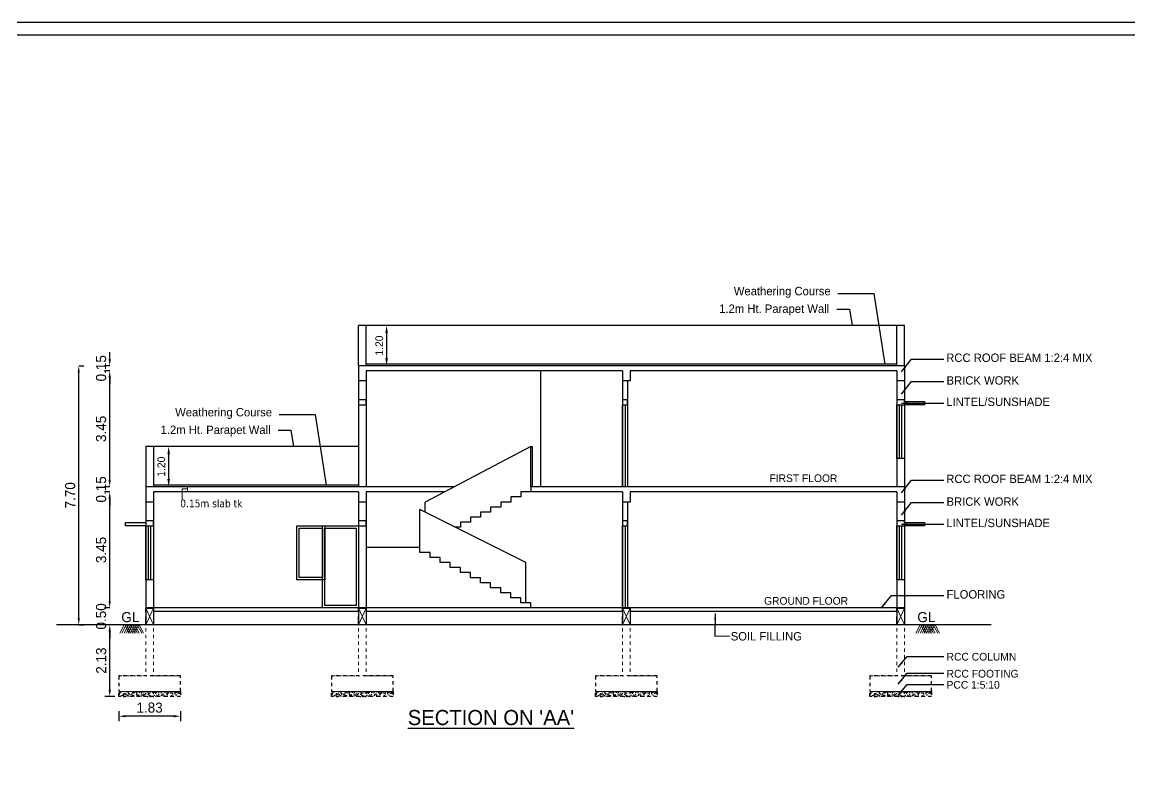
# Model space of a CAD drawing. Header units: metres. Extents: x 605 to 716, y 216 to 296.
# Drawn here: x 634.63 to 667.56, y 273.5 to 295.58 of the extents above; entities that cross this region are included whole.
import ezdxf

# ---------------------------------------------------------------- set-up
doc = ezdxf.new("R2010")
doc.units = ezdxf.units.M
doc.linetypes.add('HIDDEN', pattern=[0.375, 0.25, -0.125])
for name, color, linetype in [('CONCRETE', 252, 'Continuous'), ('Dim', 3, 'Continuous'), ('Dimension', 7, 'Continuous'), ('HIDDEN', 3, 'HIDDEN'), ('LINE', 7, 'Continuous'), ('TEXT', 7, 'Continuous'), ('TEXT 1', 7, 'Continuous'), ('TPLATE', 7, 'Continuous')]:
    doc.layers.add(name, color=color, linetype=linetype)
doc.styles.add('outer', font='BKANT.TTF')
doc.styles.add('r', font='tahoma.ttf')
doc.styles.add('regular', font='arial.ttf')
doc.styles.get("Standard").update_dxf_attribs({"font": 'arial.ttf'})
doc.dimstyles.new('Banu', dxfattribs={"dimtxt": 0.23, "dimasz": 0.23, "dimexe": 1, "dimexo": 1, "dimgap": 0.1, "dimtad": 1, "dimtoh": 1, "dimzin": 1, "dimdsep": 46, "dimtxsty": 'outer', "dimcen": 0.15, "dimdle": 1, "dimse1": 1, "dimse2": 1, "dimclrt": 7, "dimadec": 0, "dimazin": 0, "dimtfac": 1, "dimtix": 1, "dimtmove": 0, "dimatfit": 0, "dimfxl": 0, "dimtolj": 1, "dimtzin": 0, "dimarcsym": 0})
doc.dimstyles.new('DC', dxfattribs={"dimtxt": 0.3, "dimasz": 0.2, "dimexe": 0.15, "dimexo": 0.15, "dimgap": 0.1, "dimtad": 1, "dimzin": 1, "dimdsep": 46, "dimtxsty": 'outer', "dimcen": 0.15, "dimdle": 1, "dimclrd": 8, "dimclre": 8, "dimclrt": 7, "dimadec": 0, "dimazin": 0, "dimtfac": 1, "dimtix": 1, "dimtofl": 0, "dimtmove": 2, "dimatfit": 0, "dimfxl": 0, "dimtolj": 1, "dimtzin": 0, "dimarcsym": 0})
doc.dimstyles.get("Standard").update_dxf_attribs({"dimtxt": 0.18, "dimasz": 0.18, "dimexe": 0.18, "dimexo": 0.0625, "dimgap": 0.09, "dimtad": 0, "dimtih": 1, "dimtoh": 1, "dimdec": 4, "dimzin": 0, "dimdsep": 46, "dimtxsty": 'Standard', "dimcen": 0.09, "dimadec": 0, "dimazin": 0, "dimtfac": 1, "dimtdec": 4, "dimtofl": 0, "dimtmove": 0, "dimatfit": 3, "dimfxl": 0, "dimtolj": 1, "dimtzin": 0, "dimarcsym": 0})

# ---------------------------------------------------------------- blocks, each defined once
blk = doc.blocks.new('*D132')
at = {"color": 8, "linetype": 'Continuous', "lineweight": -2}
for p, q in [((637.502, 275.101), (637.502, 274.801)), ((639.334, 275.101), (639.334, 274.801)), ((639.134, 274.951), (637.702, 274.951))]:
    blk.add_line(p, q, dxfattribs=at)
at = {"color": 8}
for points in [[(637.702, 274.984), (637.702, 274.917), (637.502, 274.951)], [(639.134, 274.984), (639.134, 274.917), (639.334, 274.951)]]:
    blk.add_solid(points, dxfattribs=at)
at = {"layer": 'Defpoints', "color": 0}
for p in [(637.502, 275.537), (639.334, 275.537), (637.502, 274.951)]:
    blk.add_point(p, dxfattribs=at)
at = {"color": 7, "insert": (638.418, 275.204), "char_height": 0.3, "attachment_point": 5, "style": 'outer'}
blk.add_mtext('\\A1;1.83', dxfattribs=at)
blk = doc.blocks.new('*D133')
at = {"color": 8, "linetype": 'Continuous', "lineweight": -2}
for p, q in [((637.383, 277.667), (637.083, 277.667)), ((637.233, 275.737), (637.233, 277.467)), ((637.383, 275.537), (637.083, 275.537))]:
    blk.add_line(p, q, dxfattribs=at)
at = {"color": 8}
for points in [[(637.2, 277.467), (637.267, 277.467), (637.233, 277.667)], [(637.2, 275.737), (637.267, 275.737), (637.233, 275.537)]]:
    blk.add_solid(points, dxfattribs=at)
at = {"layer": 'Defpoints', "color": 0}
for p in [(637.233, 277.667), (639.247, 277.667), (639.247, 275.537)]:
    blk.add_point(p, dxfattribs=at)
at = {"color": 7, "insert": (636.98, 276.602), "char_height": 0.3, "attachment_point": 5, "rotation": 90, "style": 'outer'}
blk.add_mtext('\\A1;2.13', dxfattribs=at)
blk = doc.blocks.new('A$C4865732C')
at = {"layer": 'CONCRETE', "color": 3, "lineweight": 0}
for p, q in [((-0.117, -0.102), (-0.347, -0.602)), ((-0.117, -0.602), (-0.347, -0.102))]:
    blk.add_line(p, q, dxfattribs=at)
at = {"layer": 'HIDDEN', "color": 3, "linetype": 'HIDDEN'}
blk.add_lwpolyline([(-0.347, -0.102), (-0.117, -0.102), (-0.117, -0.602), (-0.347, -0.602)], close=True, dxfattribs=at)
blk = doc.blocks.new('*D134')
at = {"color": 8, "linetype": 'Continuous', "lineweight": -2}
for p, q in [((637.232, 278.367), (637.232, 278.567)), ((637.232, 278.167), (637.082, 278.167)), ((637.232, 277.667), (637.082, 277.667)), ((637.232, 277.467), (637.232, 277.267))]:
    blk.add_line(p, q, dxfattribs=at)
at = {"color": 8}
for points in [[(637.199, 278.367), (637.265, 278.367), (637.232, 278.167)], [(637.199, 277.467), (637.265, 277.467), (637.232, 277.667)]]:
    blk.add_solid(points, dxfattribs=at)
at = {"layer": 'Defpoints', "color": 0}
for p in [(637.232, 278.167), (637.314, 278.167), (637.314, 277.667)]:
    blk.add_point(p, dxfattribs=at)
at = {"color": 7, "insert": (636.978, 277.917), "char_height": 0.3, "attachment_point": 5, "rotation": 90, "style": 'outer'}
blk.add_mtext('\\A1;0.50', dxfattribs=at)
blk = doc.blocks.new('*D135')
at = {"color": 8, "linetype": 'Continuous', "lineweight": -2}
for p, q in [((637.232, 281.617), (637.082, 281.617)), ((637.232, 278.367), (637.232, 281.417)), ((637.232, 278.167), (637.082, 278.167))]:
    blk.add_line(p, q, dxfattribs=at)
at = {"color": 8}
for points in [[(637.199, 281.417), (637.265, 281.417), (637.232, 281.617)], [(637.199, 278.367), (637.265, 278.367), (637.232, 278.167)]]:
    blk.add_solid(points, dxfattribs=at)
at = {"layer": 'Defpoints', "color": 0}
for p in [(637.232, 281.617), (637.314, 281.617), (637.314, 278.167)]:
    blk.add_point(p, dxfattribs=at)
at = {"color": 7, "insert": (636.978, 279.892), "char_height": 0.3, "attachment_point": 5, "rotation": 90, "style": 'outer'}
blk.add_mtext('\\A1;3.45', dxfattribs=at)
blk = doc.blocks.new('*D136')
at = {"color": 8, "linetype": 'Continuous', "lineweight": -2}
for p, q in [((637.232, 281.967), (637.232, 282.167)), ((637.232, 281.767), (637.082, 281.767)), ((637.232, 281.617), (637.082, 281.617)), ((637.232, 281.417), (637.232, 281.217))]:
    blk.add_line(p, q, dxfattribs=at)
at = {"color": 8}
for points in [[(637.199, 281.967), (637.265, 281.967), (637.232, 281.767)], [(637.199, 281.417), (637.265, 281.417), (637.232, 281.617)]]:
    blk.add_solid(points, dxfattribs=at)
at = {"layer": 'Defpoints', "color": 0}
for p in [(637.232, 281.767), (637.314, 281.767), (637.314, 281.617)]:
    blk.add_point(p, dxfattribs=at)
at = {"color": 7, "insert": (636.978, 281.692), "char_height": 0.3, "attachment_point": 5, "rotation": 90, "style": 'outer'}
blk.add_mtext('\\A1;0.15', dxfattribs=at)
blk = doc.blocks.new('*D137')
at = {"color": 8, "linetype": 'Continuous', "lineweight": -2}
for p, q in [((637.232, 285.217), (637.082, 285.217)), ((637.232, 281.967), (637.232, 285.017)), ((637.232, 281.767), (637.082, 281.767))]:
    blk.add_line(p, q, dxfattribs=at)
at = {"color": 8}
for points in [[(637.199, 285.017), (637.265, 285.017), (637.232, 285.217)], [(637.199, 281.967), (637.265, 281.967), (637.232, 281.767)]]:
    blk.add_solid(points, dxfattribs=at)
at = {"layer": 'Defpoints', "color": 0}
for p in [(637.232, 285.217), (637.314, 285.217), (637.314, 281.767)]:
    blk.add_point(p, dxfattribs=at)
at = {"color": 7, "insert": (636.978, 283.492), "char_height": 0.3, "attachment_point": 5, "rotation": 90, "style": 'outer'}
blk.add_mtext('\\A1;3.45', dxfattribs=at)
blk = doc.blocks.new('*D138')
at = {"color": 8, "linetype": 'Continuous', "lineweight": -2}
for p, q in [((637.232, 285.567), (637.232, 285.767)), ((637.232, 285.367), (637.082, 285.367)), ((637.232, 285.217), (637.082, 285.217)), ((637.232, 285.017), (637.232, 284.817))]:
    blk.add_line(p, q, dxfattribs=at)
at = {"color": 8}
for points in [[(637.199, 285.567), (637.265, 285.567), (637.232, 285.367)], [(637.199, 285.017), (637.265, 285.017), (637.232, 285.217)]]:
    blk.add_solid(points, dxfattribs=at)
at = {"layer": 'Defpoints', "color": 0}
for p in [(637.232, 285.367), (637.314, 285.367), (637.314, 285.217)]:
    blk.add_point(p, dxfattribs=at)
at = {"color": 7, "insert": (636.978, 285.292), "char_height": 0.3, "attachment_point": 5, "rotation": 90, "style": 'outer'}
blk.add_mtext('\\A1;0.15', dxfattribs=at)
blk = doc.blocks.new('*D139')
at = {"color": 8, "linetype": 'Continuous', "lineweight": -2}
for p, q in [((636.312, 285.367), (636.462, 285.367)), ((636.312, 277.867), (636.312, 285.167)), ((636.312, 277.667), (636.462, 277.667))]:
    blk.add_line(p, q, dxfattribs=at)
at = {"color": 8}
for points in [[(636.278, 285.167), (636.345, 285.167), (636.312, 285.367)], [(636.278, 277.867), (636.345, 277.867), (636.312, 277.667)]]:
    blk.add_solid(points, dxfattribs=at)
at = {"layer": 'Defpoints', "color": 0}
for p in [(636.312, 285.367), (636.312, 285.367), (636.312, 277.667)]:
    blk.add_point(p, dxfattribs=at)
at = {"color": 7, "insert": (636.058, 281.517), "char_height": 0.3, "attachment_point": 5, "rotation": 90, "style": 'outer'}
blk.add_mtext('\\A1;7.70', dxfattribs=at)
blk = doc.blocks.new('*D174')
at = {"layer": 'Defpoints', "color": 0}
for p in [(638.533, 282.967), (638.986, 282.967), (638.533, 281.767)]:
    blk.add_point(p, dxfattribs=at)
at = {"layer": 'Dim', "color": 0, "lineweight": -2}
blk.add_line((638.986, 281.997), (638.986, 282.737), dxfattribs=at)
at = {"layer": 'Dim', "color": 0}
for points in [[(638.947, 282.737), (639.024, 282.737), (638.986, 282.967)], [(638.947, 281.997), (639.024, 281.997), (638.986, 281.767)]]:
    blk.add_solid(points, dxfattribs=at)
at = {"layer": 'Dim', "color": 7, "insert": (638.768, 282.367), "char_height": 0.23, "attachment_point": 5, "rotation": 90, "style": 'outer'}
blk.add_mtext('\\A1;1.20', dxfattribs=at)
blk = doc.blocks.new('*D175')
at = {"layer": 'Defpoints', "color": 0}
for p in [(644.859, 286.567), (644.859, 285.367), (645.464, 285.367)]:
    blk.add_point(p, dxfattribs=at)
at = {"layer": 'Dim', "color": 0, "lineweight": -2}
blk.add_line((645.464, 286.337), (645.464, 285.597), dxfattribs=at)
at = {"layer": 'Dim', "color": 0}
for points in [[(645.426, 286.337), (645.503, 286.337), (645.464, 286.567)], [(645.426, 285.597), (645.503, 285.597), (645.464, 285.367)]]:
    blk.add_solid(points, dxfattribs=at)
at = {"layer": 'Dim', "color": 7, "insert": (645.247, 285.967), "char_height": 0.23, "attachment_point": 5, "rotation": 90, "style": 'outer'}
blk.add_mtext('\\A1;1.20', dxfattribs=at)

msp = doc.modelspace()

# ---------------------------------------------------------------- hatches: boundary and pattern name
at = {"layer": 'CONCRETE'}
h = msp.add_hatch(dxfattribs=at)
h.set_pattern_fill('AR-CONC', color=8, scale=0.0254, style=0)
h.set_pattern_definition([(50, (623.43934, 840.587), (0.182184086, -0.015939042), [0.01905, -0.20955]), (355, (623.43934, 840.587), (-0.03524284, 0.1910568), [0.01524, -0.16764]), (100.4514, (623.45452, 840.58567), (0.146941383, 0.175117644), [0.01619001, -0.178090096]), (46.1842, (623.43934, 840.6378), (0.27107923, -0.04204183), [0.028575, -0.314325]), (96.6356, (623.46193, 840.6343), (0.23740433, 0.24742594), [0.02428501, -0.2671351]), (351.1842, (623.43934, 840.6378), (0.23740413, 0.24742612), [0.02286, -0.25146]), (21, (623.46474, 840.6251), (0.15161439, -0.1022652), [0.01905, -0.20955]), (326, (623.46474, 840.6251), (0.061802094, 0.18418811), [0.01524, -0.16764]), (71.4514, (623.47737, 840.61658), (0.21341655, 0.081922746), [0.01619001, -0.178090096]), (37.5, (623.43934, 840.587), (0.003088603, 0.084555039), [0, -0.165608, 0, -0.17018, 0, -0.168275]), (7.5, (623.43934, 840.587), (0.066819663, 0.100180575), [0, -0.097028, 0, -0.161798, 0, -0.064135]), (327.5, (623.3827, 840.587), (0.135590899, -0.0057289374), [0, -0.0635, 0, -0.19812, 0, -0.26289]), (317.5, (623.3573, 840.587), (0.148129287, 0.025426666), [0, -0.08255, 0, -0.131572, 0, -0.18669])])
h.paths.add_polyline_path([(637.502, 275.689), (637.502, 275.537), (639.334, 275.537), (639.334, 275.689)])
h = msp.add_hatch(dxfattribs=at)
h.set_pattern_fill('AR-CONC', color=8, scale=0.0254, style=0)
h.set_pattern_definition([(50, (629.76394, 840.587), (0.182184086, -0.015939042), [0.01905, -0.20955]), (355, (629.76394, 840.587), (-0.03524284, 0.1910568), [0.01524, -0.16764]), (100.4514, (629.77912, 840.58567), (0.146941383, 0.175117644), [0.01619001, -0.178090096]), (46.1842, (629.76394, 840.6378), (0.27107923, -0.04204183), [0.028575, -0.314325]), (96.6356, (629.78653, 840.6343), (0.23740433, 0.24742594), [0.02428501, -0.2671351]), (351.1842, (629.76394, 840.6378), (0.23740413, 0.24742612), [0.02286, -0.25146]), (21, (629.78934, 840.6251), (0.15161439, -0.1022652), [0.01905, -0.20955]), (326, (629.78934, 840.6251), (0.061802094, 0.18418811), [0.01524, -0.16764]), (71.4514, (629.80197, 840.61658), (0.21341655, 0.081922746), [0.01619001, -0.178090096]), (37.5, (629.76394, 840.587), (0.003088603, 0.084555039), [0, -0.165608, 0, -0.17018, 0, -0.168275]), (7.5, (629.76394, 840.587), (0.066819663, 0.100180575), [0, -0.097028, 0, -0.161798, 0, -0.064135]), (327.5, (629.7073, 840.587), (0.135590899, -0.0057289374), [0, -0.0635, 0, -0.19812, 0, -0.26289]), (317.5, (629.6819, 840.587), (0.148129287, 0.025426666), [0, -0.08255, 0, -0.131572, 0, -0.18669])])
h.paths.add_polyline_path([(643.827, 275.689), (643.827, 275.537), (645.659, 275.537), (645.659, 275.689)])
h = msp.add_hatch(dxfattribs=at)
h.set_pattern_fill('AR-CONC', color=8, scale=0.0254, style=0)
h.set_pattern_definition([(50, (637.61254, 840.587), (0.182184086, -0.015939042), [0.01905, -0.20955]), (355, (637.61254, 840.587), (-0.03524284, 0.1910568), [0.01524, -0.16764]), (100.4514, (637.62772, 840.58567), (0.146941383, 0.175117644), [0.01619001, -0.178090096]), (46.1842, (637.61254, 840.6378), (0.27107923, -0.04204183), [0.028575, -0.314325]), (96.6356, (637.63513, 840.6343), (0.23740433, 0.24742594), [0.02428501, -0.2671351]), (351.1842, (637.61254, 840.6378), (0.23740413, 0.24742612), [0.02286, -0.25146]), (21, (637.63794, 840.6251), (0.15161439, -0.1022652), [0.01905, -0.20955]), (326, (637.63794, 840.6251), (0.061802094, 0.18418811), [0.01524, -0.16764]), (71.4514, (637.65057, 840.61658), (0.21341655, 0.081922746), [0.01619001, -0.178090096]), (37.5, (637.61254, 840.587), (0.003088603, 0.084555039), [0, -0.165608, 0, -0.17018, 0, -0.168275]), (7.5, (637.61254, 840.587), (0.066819663, 0.100180575), [0, -0.097028, 0, -0.161798, 0, -0.064135]), (327.5, (637.5559, 840.587), (0.135590899, -0.0057289374), [0, -0.0635, 0, -0.19812, 0, -0.26289]), (317.5, (637.5305, 840.587), (0.148129287, 0.025426666), [0, -0.08255, 0, -0.131572, 0, -0.18669])])
h.paths.add_polyline_path([(651.676, 275.689), (651.676, 275.537), (653.507, 275.537), (653.507, 275.689)])
h = msp.add_hatch(dxfattribs=at)
h.set_pattern_fill('AR-CONC', color=8, scale=0.0254, style=0)
h.set_pattern_definition([(50, (645.76594, 840.587), (0.182184086, -0.015939042), [0.01905, -0.20955]), (355, (645.76594, 840.587), (-0.03524284, 0.1910568), [0.01524, -0.16764]), (100.4514, (645.78112, 840.58567), (0.146941383, 0.175117644), [0.01619001, -0.178090096]), (46.1842, (645.76594, 840.6378), (0.27107923, -0.04204183), [0.028575, -0.314325]), (96.6356, (645.78853, 840.6343), (0.23740433, 0.24742594), [0.02428501, -0.2671351]), (351.1842, (645.76594, 840.6378), (0.23740413, 0.24742612), [0.02286, -0.25146]), (21, (645.79134, 840.6251), (0.15161439, -0.1022652), [0.01905, -0.20955]), (326, (645.79134, 840.6251), (0.061802094, 0.18418811), [0.01524, -0.16764]), (71.4514, (645.80397, 840.61658), (0.21341655, 0.081922746), [0.01619001, -0.178090096]), (37.5, (645.76594, 840.587), (0.003088603, 0.084555039), [0, -0.165608, 0, -0.17018, 0, -0.168275]), (7.5, (645.76594, 840.587), (0.066819663, 0.100180575), [0, -0.097028, 0, -0.161798, 0, -0.064135]), (327.5, (645.7093, 840.587), (0.135590899, -0.0057289374), [0, -0.0635, 0, -0.19812, 0, -0.26289]), (317.5, (645.6839, 840.587), (0.148129287, 0.025426666), [0, -0.08255, 0, -0.131572, 0, -0.18669])])
h.paths.add_polyline_path([(659.829, 275.689), (659.829, 275.537), (661.661, 275.537), (661.661, 275.689)])

# ---------------------------------------------------------------- linework, layer by layer
for points in [[(604.637, 295.58), (716.466, 295.58), (716.466, 216.288), (604.637, 216.288)], [(605.016, 295.201), (716.087, 295.201), (716.087, 216.667), (605.016, 216.667)]]:
    msp.add_lwpolyline(points, close=True)
at = {"color": 4}
for points in [[(658.879, 287.517), (659.951, 287.517), (660.274, 285.417)], [(658.847, 287.049), (659.227, 287.049), (659.301, 286.566)], [(642.272, 283.917), (643.344, 283.917), (643.667, 281.817)], [(642.24, 283.449), (642.619, 283.449), (642.694, 282.966)]]:
    msp.add_lwpolyline(points, dxfattribs=at)
at = {"color": 41}
for points in [[(644.629, 284.207), (644.857, 284.207), (644.857, 284.357), (644.629, 284.357)], [(652.477, 284.207), (652.63, 284.207), (652.63, 284.357), (652.477, 284.357)], [(660.631, 284.207), (660.859, 284.207), (660.859, 284.357), (660.631, 284.357)], [(638.304, 280.607), (638.533, 280.607), (638.533, 280.757), (638.304, 280.757)], [(644.629, 280.607), (644.857, 280.607), (644.857, 280.757), (644.629, 280.757)], [(652.477, 280.607), (652.63, 280.607), (652.63, 280.757), (652.477, 280.757)], [(660.631, 280.607), (660.859, 280.607), (660.859, 280.757), (660.631, 280.757)]]:
    msp.add_lwpolyline(points, close=True, dxfattribs=at)
at = {"layer": 'CONCRETE', "color": 252, "linetype": 'HIDDEN', "lineweight": 0, "ltscale": 30}
for p, q in [((639.334, 275.689), (637.502, 275.689)), ((645.659, 275.689), (643.827, 275.689)), ((653.507, 275.689), (651.676, 275.689)), ((661.661, 275.689), (659.829, 275.689))]:
    msp.add_line(p, q, dxfattribs=at)
at = {"layer": 'Dim', "color": 7}
for p, q in [((660.859, 286.567), (644.629, 286.567)), ((644.629, 285.367), (644.629, 286.567)), ((644.859, 285.367), (644.859, 286.567)), ((660.629, 285.367), (660.629, 286.567)), ((660.859, 285.367), (660.859, 286.567)), ((644.629, 285.367), (644.629, 281.767)), ((660.859, 285.367), (644.629, 285.367)), ((644.857, 285.217), (644.857, 281.767)), ((652.477, 285.217), (644.857, 285.217)), ((660.629, 285.417), (644.859, 285.417)), ((650.039, 285.217), (650.039, 281.767)), ((652.477, 285.217), (652.477, 281.767)), ((660.631, 285.217), (652.707, 285.217)), ((652.707, 285.217), (652.707, 284.917)), ((660.631, 285.217), (660.631, 281.767)), ((660.859, 285.367), (660.859, 281.767)), ((644.857, 284.917), (644.629, 284.917)), ((652.707, 284.917), (652.477, 284.917)), ((652.63, 284.917), (652.63, 281.767)), ((660.859, 284.917), (660.631, 284.917)), ((644.629, 282.967), (638.304, 282.967)), ((638.304, 282.967), (638.304, 281.767)), ((638.533, 282.967), (638.533, 281.767)), ((638.304, 281.767), (638.305, 277.667)), ((647.466, 281.767), (638.304, 281.767)), ((644.629, 281.817), (638.533, 281.817)), ((638.533, 281.617), (638.534, 277.667)), ((644.629, 281.617), (638.533, 281.617)), ((644.629, 281.617), (644.629, 277.667)), ((644.857, 281.617), (644.857, 277.667)), ((647.18, 281.617), (644.857, 281.617)), ((652.477, 281.617), (649.457, 281.617)), ((660.859, 281.767), (649.757, 281.767)), ((652.477, 281.617), (652.477, 277.667)), ((660.631, 281.617), (652.707, 281.617)), ((652.707, 281.617), (652.707, 281.317)), ((660.631, 281.617), (660.631, 277.667)), ((660.859, 281.767), (660.859, 277.667)), ((638.533, 281.317), (638.304, 281.317)), ((644.857, 281.317), (644.629, 281.317)), ((649.157, 281.317), (648.857, 281.317)), ((652.707, 281.317), (652.477, 281.317)), ((652.63, 281.317), (652.63, 278.167)), ((660.859, 281.317), (660.631, 281.317)), ((660.859, 278.167), (638.304, 278.167)), ((644.629, 278.067), (638.533, 278.067)), ((652.477, 278.067), (644.857, 278.067)), ((652.707, 278.167), (652.707, 277.667)), ((660.631, 278.067), (652.707, 278.067)), ((663.436, 277.667), (635.646, 277.667))]:
    msp.add_line(p, q, dxfattribs=at)
at = {"layer": 'Dim', "color": 1}
for p, q in [((652.553, 284.207), (652.553, 281.767)), ((649.757, 282.967), (646.607, 281.317)), ((649.757, 281.767), (649.757, 282.967)), ((649.757, 282.967), (649.807, 282.967)), ((649.807, 281.767), (649.807, 282.967)), ((646.607, 281.017), (646.607, 281.317)), ((649.607, 279.517), (646.457, 281.092)), ((646.457, 279.967), (646.457, 281.092)), ((652.553, 280.607), (652.553, 278.167)), ((649.607, 278.317), (649.607, 279.517))]:
    msp.add_line(p, q, dxfattribs=at)
for points in [[(652.63, 281.767), (652.477, 281.767), (652.477, 284.207), (652.63, 284.207)], [(660.859, 282.607), (660.631, 282.607), (660.631, 284.207), (660.859, 284.207)], [(660.716, 284.207), (660.774, 284.207), (660.774, 282.607), (660.716, 282.607)], [(660.859, 284.307), (661.459, 284.307), (661.459, 284.207), (660.859, 284.207)], [(637.704, 280.707), (638.304, 280.707), (638.304, 280.607), (637.704, 280.607)], [(638.533, 279.007), (638.304, 279.007), (638.304, 280.607), (638.533, 280.607)], [(638.39, 280.607), (638.447, 280.607), (638.447, 279.007), (638.39, 279.007)], [(642.8, 280.607), (643.632, 280.607), (643.632, 279.007), (642.8, 279.007)], [(643.562, 280.607), (644.629, 280.607), (644.629, 278.167), (643.562, 278.167)], [(652.63, 278.167), (652.477, 278.167), (652.477, 280.607), (652.63, 280.607)], [(660.859, 279.007), (660.631, 279.007), (660.631, 280.607), (660.859, 280.607)], [(660.716, 280.607), (660.774, 280.607), (660.774, 279.007), (660.716, 279.007)], [(660.859, 280.707), (661.459, 280.707), (661.459, 280.607), (660.859, 280.607)], [(642.87, 280.537), (643.562, 280.537), (643.562, 279.077), (642.87, 279.077)], [(643.632, 280.537), (644.559, 280.537), (644.559, 278.237), (643.632, 278.237)]]:
    msp.add_lwpolyline(points, close=True, dxfattribs=at)
for points in [[(649.757, 281.767), (649.757, 281.617), (649.457, 281.617), (649.457, 281.467), (649.157, 281.467), (649.157, 281.317), (648.857, 281.317), (648.857, 281.167), (648.557, 281.167), (648.557, 281.017), (648.257, 281.017), (648.257, 280.867), (647.957, 280.867), (647.957, 280.717), (647.657, 280.717), (647.657, 280.567), (647.507, 280.567)], [(649.757, 278.167), (649.757, 278.317), (649.457, 278.317), (649.457, 278.467), (649.157, 278.467), (649.157, 278.617), (648.857, 278.617), (648.857, 278.767), (648.557, 278.767), (648.557, 278.917), (648.257, 278.917), (648.257, 279.067), (647.957, 279.067), (647.957, 279.217), (647.657, 279.217), (647.657, 279.367), (647.357, 279.367), (647.357, 279.517), (647.057, 279.517), (647.057, 279.667), (646.757, 279.667), (646.757, 279.817), (646.457, 279.817), (646.457, 279.967), (644.857, 279.967)], [(646.457, 279.967), (644.857, 279.967)]]:
    msp.add_lwpolyline(points, dxfattribs=at)
at = {"layer": 'HIDDEN', "color": 252, "linetype": 'HIDDEN', "lineweight": 0, "ltscale": 0.1}
for p, q in [((638.304, 278.167), (638.304, 276.146)), ((638.534, 278.167), (638.534, 276.146)), ((644.629, 278.167), (644.629, 276.146)), ((644.859, 278.167), (644.859, 276.146)), ((652.477, 278.167), (652.477, 276.146)), ((652.707, 278.167), (652.707, 276.146)), ((660.631, 278.167), (660.631, 276.146)), ((660.861, 278.167), (660.861, 276.146)), ((637.502, 276.146), (638.304, 276.146)), ((638.534, 276.146), (639.334, 276.146)), ((643.827, 276.146), (644.629, 276.146)), ((644.859, 276.146), (645.659, 276.146)), ((651.676, 276.146), (652.477, 276.146)), ((652.707, 276.146), (653.507, 276.146)), ((659.829, 276.146), (660.631, 276.146)), ((660.861, 276.146), (661.661, 276.146))]:
    msp.add_line(p, q, dxfattribs=at)
at = {"layer": 'HIDDEN', "color": 252, "linetype": 'HIDDEN', "ltscale": 0.1}
for points in [[(637.502, 275.689), (639.334, 275.689), (639.334, 276.146), (637.502, 276.146)], [(643.827, 275.689), (645.659, 275.689), (645.659, 276.146), (643.827, 276.146)], [(651.676, 275.689), (653.507, 275.689), (653.507, 276.146), (651.676, 276.146)], [(659.829, 275.689), (661.661, 275.689), (661.661, 276.146), (659.829, 276.146)], [(637.502, 275.689), (639.334, 275.689), (639.334, 275.537), (637.502, 275.537)], [(643.827, 275.689), (645.659, 275.689), (645.659, 275.537), (643.827, 275.537)], [(651.676, 275.689), (653.507, 275.689), (653.507, 275.537), (651.676, 275.537)], [(659.829, 275.689), (661.661, 275.689), (661.661, 275.537), (659.829, 275.537)]]:
    msp.add_lwpolyline(points, close=True, dxfattribs=at)
at = {"layer": 'LINE', "lineweight": 0}
for p, q in [((639.546, 281.707), (639.386, 281.707)), ((639.386, 281.707), (639.386, 281.391)), ((639.546, 281.767), (639.546, 281.617))]:
    msp.add_line(p, q, dxfattribs=at)
at = {"layer": 'TEXT', "lineweight": 0}
for p, q in [((637.665, 277.667), (637.533, 277.42)), ((637.723, 277.667), (637.591, 277.42)), ((637.794, 277.667), (637.662, 277.42)), ((637.68, 277.667), (637.812, 277.42)), ((637.857, 277.667), (637.725, 277.42)), ((637.732, 277.667), (637.864, 277.42)), ((637.909, 277.667), (637.777, 277.42)), ((637.794, 277.667), (637.926, 277.42)), ((637.98, 277.667), (637.848, 277.42)), ((637.865, 277.667), (637.997, 277.42)), ((638.042, 277.667), (637.91, 277.42)), ((637.923, 277.667), (638.056, 277.42)), ((638.094, 277.667), (637.962, 277.42)), ((637.98, 277.667), (638.112, 277.42)), ((638.051, 277.667), (638.183, 277.42)), ((638.109, 277.667), (638.241, 277.42)), ((661.331, 277.667), (661.199, 277.42)), ((661.389, 277.667), (661.257, 277.42)), ((661.46, 277.667), (661.328, 277.42)), ((661.346, 277.667), (661.478, 277.42)), ((661.522, 277.667), (661.39, 277.42)), ((661.398, 277.667), (661.53, 277.42)), ((661.575, 277.667), (661.443, 277.42)), ((661.46, 277.667), (661.592, 277.42)), ((661.646, 277.667), (661.514, 277.42)), ((661.531, 277.667), (661.663, 277.42)), ((661.708, 277.667), (661.576, 277.42)), ((661.589, 277.667), (661.721, 277.42)), ((661.76, 277.667), (661.628, 277.42)), ((661.646, 277.667), (661.778, 277.42)), ((661.716, 277.667), (661.848, 277.42)), ((661.775, 277.667), (661.907, 277.42))]:
    msp.add_line(p, q, dxfattribs=at)

# ---------------------------------------------------------------- block references
at = {"color": 41}
for p in [(638.651, 278.268), (644.976, 278.268), (652.824, 278.268), (660.978, 278.268)]:
    msp.add_blockref('A$C4865732C', p, dxfattribs=at)

# ---------------------------------------------------------------- texts
at = {"layer": 'TEXT 1'}
for s, height, style, p in [('Weathering Course', 0.25, 'outer', (655.787, 287.462)), ('1.2m Ht. Parapet Wall', 0.25, 'outer', (655.353, 286.938)), ('RCC ROOF BEAM 1:2:4 MIX', 0.25, 'outer', (662.103, 285.48)), ('BRICK WORK', 0.25, 'outer', (662.112, 284.805)), ('LINTEL/SUNSHADE', 0.25, 'outer', (662.103, 284.171)), ('Weathering Course', 0.25, 'outer', (639.179, 283.862)), ('1.2m Ht. Parapet Wall', 0.25, 'outer', (638.746, 283.338)), ('FIRST FLOOR', 0.2286, 'outer', (656.846, 281.91)), ('RCC ROOF BEAM 1:2:4 MIX', 0.25, 'outer', (662.103, 281.88)), ('0.15m slab tk', 0.2286, 'r', (639.33, 281.16)), ('BRICK WORK', 0.25, 'outer', (662.112, 281.205)), ('LINTEL/SUNSHADE', 0.25, 'outer', (662.103, 280.571)), ('FLOORING', 0.25, 'outer', (662.112, 278.447)), ('GROUND FLOOR', 0.2286, 'outer', (656.687, 278.264)), ('GL', 0.3, 'outer', (637.578, 277.746)), ('GL', 0.3, 'outer', (661.243, 277.746)), ('SOIL FILLING', 0.25, 'outer', (655.696, 277.201)), ('RCC COLUMN', 0.2286, 'outer', (662.113, 276.604)), ('RCC FOOTING', 0.2286, 'outer', (662.113, 276.1)), ('PCC 1:5:10', 0.2286, 'outer', (662.113, 275.769))]:
    msp.add_text(s, height=height, dxfattribs=dict(at, style=style)).set_placement(p)
at = {"layer": 'TPLATE', "color": 4, "style": 'outer'}
msp.add_text("%%USECTION ON 'AA'", height=0.45, dxfattribs=at).set_placement((646.093, 274.686))

# ---------------------------------------------------------------- dimensions: what is measured, and where the dimension line sits
at = {"color": 4}
for base, p1, p2, picture, middle in [((637.232, 285.367), (637.314, 285.217), (637.314, 285.367), '*D138', (636.978, 285.292)), ((637.232, 285.217), (637.314, 281.767), (637.314, 285.217), '*D137', (636.978, 283.492)), ((637.232, 281.767), (637.314, 281.617), (637.314, 281.767), '*D136', (636.978, 281.692)), ((637.232, 281.617), (637.314, 278.167), (637.314, 281.617), '*D135', (636.978, 279.892)), ((637.232, 278.167), (637.314, 277.667), (637.314, 278.167), '*D134', (636.978, 277.917))]:
    dim = msp.add_linear_dim(base=base, p1=p1, p2=p2, angle=270, dimstyle='DC', override={"dimpost": '\\X', "dimarcsym": 2}, dxfattribs=at)
    dim.commit()
    dim.dimension.update_dxf_attribs({"geometry": picture, "text_midpoint": middle})
for p1, p2, distance, picture, middle in [((636.312, 277.667), (636.312, 285.367), 0, '*D139', (636.058, 281.517)), ((639.247, 275.537), (639.247, 277.667), 2.014, '*D133', (636.98, 276.602)), ((639.334, 275.537), (637.502, 275.537), 0.586, '*D132', (638.418, 275.204))]:
    dim = msp.add_aligned_dim(p1=p1, p2=p2, distance=distance, dimstyle='DC', override={"dimpost": '\\X', "dimarcsym": 2}, dxfattribs=at)
    dim.commit()
    dim.dimension.update_dxf_attribs({"geometry": picture, "text_midpoint": middle})
at = {"layer": 'Dim', "color": 1}
for p1, p2, distance, picture, middle in [((644.859, 286.567), (644.859, 285.367), 0.606, '*D175', (645.247, 285.967)), ((638.533, 281.767), (638.533, 282.967), -0.453, '*D174', (638.768, 282.367))]:
    dim = msp.add_aligned_dim(p1=p1, p2=p2, distance=distance, dimstyle='Banu', dxfattribs=at)
    dim.commit()
    dim.dimension.update_dxf_attribs({"geometry": picture, "text_midpoint": middle})

# ---------------------------------------------------------------- leaders
at = {"layer": 'Dimension'}
for points in [[(660.768, 285.187), (661.074, 285.563), (662.033, 285.563)], [(660.768, 284.524), (661.074, 284.9), (662.033, 284.9)], [(660.768, 284.254), (661.595, 284.254), (662.033, 284.254)], [(660.768, 281.587), (661.074, 281.963), (662.033, 281.963)], [(660.768, 280.924), (661.074, 281.3), (662.033, 281.3)], [(660.768, 280.654), (661.595, 280.654), (662.033, 280.654)], [(660.171, 278.166), (660.476, 278.542), (662.033, 278.542)], [(655.234, 278.002), (655.227, 277.331), (655.658, 277.337)], [(660.67, 276.405), (660.945, 276.728), (662.035, 276.728)], [(660.67, 275.901), (660.945, 276.225), (662.035, 276.225)], [(660.67, 275.57), (660.945, 275.894), (662.035, 275.894)]]:
    msp.add_leader(points, dimstyle='Standard', override={"dimtxsty": 'regular', "dimse1": 1, "dimse2": 1, "dimclrd": 30, "dimtmove": 2}, dxfattribs=at)

doc.saveas('drawing.dxf')
